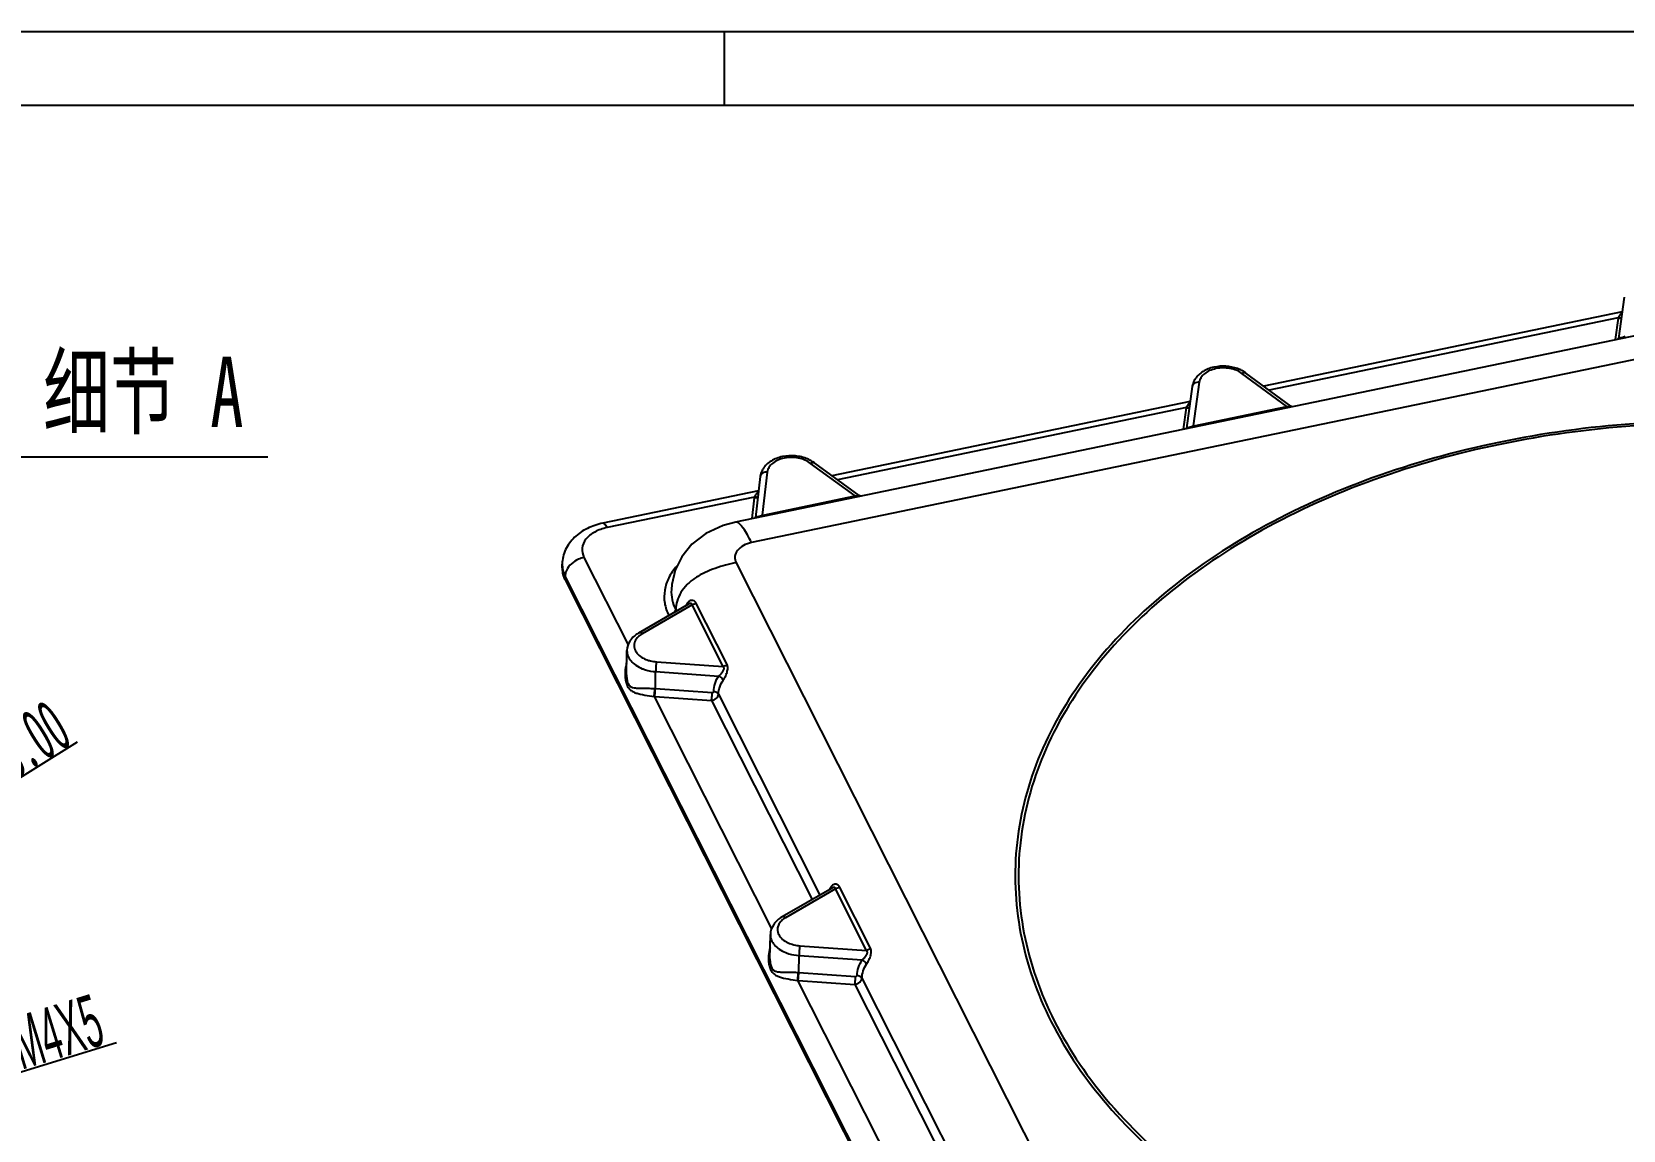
# Model space of a CAD drawing. Header units: millimetres. Extents: x 1713 to 2419, y 76 to 575.
# Drawn here: x 2057.2 to 2239, y 449.8 to 575.2 of the extents above; entities that cross this region are included whole.
import ezdxf
from ezdxf import colors
from ezdxf.entities.mleader import LeaderData, LeaderLine
from ezdxf.math import Vec2, Vec3

# ---------------------------------------------------------------- set-up
doc = ezdxf.new("R2010")
doc.units = ezdxf.units.MM
doc.header["$LTSCALE"] = 46.255
doc.header["$PDMODE"] = 3
doc.header["$PDSIZE"] = 0.3125
doc.layers.get('0').update_dxf_attribs({"linetype": 'CONTINUOUS'})
doc.layers.get('Defpoints').update_dxf_attribs({"linetype": 'CONTINUOUS'})
doc.layers.add('ECOVER_DXF_CONTINUOUS_LINE', color=7, linetype='CONTINUOUS')
doc.styles.get("Standard").update_dxf_attribs({"font": '', "width": 0.5})
doc.styles.add('TEXTSTYLE_2', font='', dxfattribs={"width": 0.7})
doc.styles.get('Standard').set_extended_font_data('SimSun')
doc.styles.get('TEXTSTYLE_2').set_extended_font_data('SimSun')
doc.dimstyles.get("Standard").update_dxf_attribs({"dimtxt": 6, "dimasz": 3, "dimexe": 0.05, "dimexo": 0.0625, "dimgap": 0.09, "dimtad": 1, "dimzin": 0, "dimdsep": 46, "dimtxsty": 'Standard', "dimblk": 'OPEN30', "dimcen": 0.09, "dimclrd": 2, "dimclre": 2, "dimclrt": 2, "dimadec": 0, "dimazin": 0, "dimtp": 0.01, "dimtm": 0.01, "dimtfac": 1, "dimtofl": 0, "dimtmove": 0, "dimatfit": 3, "dimldrblk": 'OPEN30', "dimfxl": 0.18, "dimtolj": 1, "dimtzin": 0, "dimarcsym": 0})

# ---------------------------------------------------------------- blocks, each defined once
blk = doc.blocks.new('_Open30')
at = {"color": 0, "linetype": 'ByBlock', "lineweight": -2}
for p, q in [((-1, 0.268), (0, 0)), ((0, 0), (-1, -0.268)), ((0, 0), (-1, 0))]:
    blk.add_line(p, q, dxfattribs=at)
blk = doc.blocks.new('*D20')
at = {"color": 2, "lineweight": -2, "transparency": 16777216}
for p, q in [((2062.34, 494.07), (2046.88, 484.49)), ((2037.44, 478.69), (2037.62, 478.69)), ((2037.53, 478.6), (2037.53, 478.78))]:
    blk.add_line(p, q, dxfattribs=at)
at = {"layer": 'Defpoints', "color": 0, "transparency": 16777216}
for p in [(2044.33, 482.91), (2037.53, 478.69)]:
    blk.add_point(p, dxfattribs=at)
at = {"color": 2, "lineweight": -2, "transparency": 16777216, "xscale": 3, "yscale": 3, "zscale": 3, "rotation": 211.7926187905653}
blk.add_blockref('_Open30', (2044.33, 482.91), dxfattribs=at)
at = {"color": 2, "transparency": 16777216, "insert": (2054.44, 492.81), "char_height": 6, "attachment_point": 5, "rotation": 31.7926}
blk.add_mtext('\\A1;4-R8.00', dxfattribs=at)
blk = doc.blocks.new('*D21')
at = {"color": 2, "lineweight": -2, "transparency": 16777216}
for p, q in [((2066.87, 459.77), (2045.31, 453.16)), ((2040.44, 451.69), (2040.62, 451.69)), ((2040.53, 451.6), (2040.53, 451.78))]:
    blk.add_line(p, q, dxfattribs=at)
at = {"layer": 'Defpoints', "color": 0, "transparency": 16777216}
for p in [(2038.62, 451.11), (2042.45, 452.28)]:
    blk.add_point(p, dxfattribs=at)
at = {"color": 2, "lineweight": -2, "transparency": 16777216, "xscale": 3, "yscale": 3, "zscale": 3, "rotation": 197.0488453928365}
blk.add_blockref('_Open30', (2042.45, 452.28), dxfattribs=at)
at = {"color": 2, "transparency": 16777216, "insert": (2056.59, 459.94), "char_height": 6, "attachment_point": 5, "rotation": 17.0488}
blk.add_mtext('\\A1;{\\fGulim|b0|i0|c129|p34;*16-M4X5}', dxfattribs=at)

msp = doc.modelspace()

# ---------------------------------------------------------------- linework, layer by layer
at = {"color": 7, "linetype": 'Continuous'}
for p, q in [((2418.536, 575.199), (1712.936, 575.199)), ((2136.296, 566.799), (2136.296, 575.199)), ((2410.136, 566.799), (1721.336, 566.799))]:
    msp.add_line(p, q, dxfattribs=at)
at = {"layer": 'ECOVER_DXF_CONTINUOUS_LINE', "color": 7, "linetype": 'Continuous'}
for p, q in [((2302.579, 553.403), (2137.586, 519.21)), ((2304.404, 551.067), (2139.411, 516.874)), ((2239.097, 544.921), (2238.434, 540.174)), ((2238.86, 543.223), (2197.92, 534.739)), ((2238.421, 542.534), (2198.554, 534.272)), ((2238.414, 542.488), (2238.075, 540.058)), ((2238.421, 542.534), (2238.415, 542.488)), ((2238.434, 540.174), (2238.415, 540.106)), ((2189.751, 534.694), (2189.087, 529.948)), ((2190.553, 535.189), (2189.857, 530.205)), ((2200.548, 532.421), (2195.424, 536.198)), ((2201.005, 532.465), (2195.888, 536.237)), ((2189.513, 532.997), (2148.588, 524.515)), ((2189.074, 532.307), (2149.227, 524.049)), ((2189.067, 532.262), (2188.728, 529.831)), ((2189.074, 532.307), (2189.068, 532.262)), ((2189.961, 530.227), (2200.548, 532.421)), ((2200.602, 532.333), (2200.548, 532.421)), ((2200.665, 532.279), (2200.652, 532.285)), ((2189.087, 529.948), (2189.068, 529.879)), ((2189.857, 530.205), (2189.961, 530.227)), ((2151.242, 522.203), (2146.148, 525.918)), ((2151.7, 522.246), (2146.618, 525.952)), ((2140.399, 524.427), (2139.841, 519.745)), ((2141.203, 524.938), (2140.616, 520)), ((2140.202, 522.778), (2122.407, 519.09)), ((2139.728, 522.081), (2122.89, 518.591)), ((2139.716, 521.998), (2139.432, 519.61)), ((2140.72, 520.022), (2151.242, 522.203)), ((2151.296, 522.115), (2151.242, 522.203)), ((2151.359, 522.061), (2151.346, 522.067)), ((2140.616, 520), (2140.72, 520.022)), ((2137.587, 519.21), (2137.586, 519.21)), ((2139.841, 519.745), (2139.817, 519.672)), ((2139.841, 519.745), (2139.841, 519.745)), ((2120.253, 515.18), (2125.305, 505.184)), ((2137.639, 514.582), (2192.42, 406.188)), ((2117.766, 513.989), (2117.773, 514.412)), ((2118.091, 512.62), (2118.099, 513.044)), ((2180.863, 388.854), (2118.099, 513.044)), ((2118.091, 512.62), (2180.855, 388.43)), ((2130.239, 511.513), (2130.238, 511.503)), ((2132.209, 509.852), (2126.499, 506.553)), ((2132.612, 509.76), (2126.91, 506.466)), ((2130.741, 509.215), (2130.824, 509.052)), ((2136.161, 502.736), (2132.612, 509.76)), ((2136.599, 502.973), (2133.049, 509.997)), ((2125.124, 501.781), (2125.171, 504.543)), ((2128.411, 500.204), (2128.444, 502.141)), ((2128.444, 502.141), (2135.651, 501.64)), ((2128.527, 503.266), (2136.161, 502.736)), ((2128.351, 500.208), (2128.411, 500.204)), ((2128.411, 500.204), (2134.899, 499.753)), ((2127.76, 499.383), (2128.274, 499.308)), ((2128.274, 499.308), (2141.689, 472.765)), ((2128.274, 499.308), (2128.344, 499.303)), ((2128.344, 499.303), (2134.832, 498.853)), ((2134.832, 498.853), (2146.321, 476.12)), ((2135.623, 499.555), (2147.208, 476.633)), ((2148.593, 477.433), (2142.883, 474.134)), ((2148.996, 477.341), (2143.294, 474.047)), ((2152.545, 470.317), (2148.996, 477.341)), ((2152.983, 470.554), (2149.433, 477.577)), ((2141.508, 469.362), (2141.555, 472.124)), ((2144.795, 467.784), (2144.828, 469.722)), ((2144.828, 469.722), (2152.035, 469.221)), ((2144.911, 470.847), (2152.545, 470.317)), ((2144.736, 467.789), (2144.795, 467.785)), ((2144.795, 467.784), (2151.283, 467.334)), ((2144.144, 466.964), (2144.659, 466.889)), ((2144.659, 466.889), (2158.073, 440.346)), ((2144.659, 466.889), (2144.728, 466.884)), ((2144.728, 466.884), (2151.217, 466.434)), ((2151.217, 466.434), (2162.705, 443.701)), ((2152.008, 467.136), (2163.592, 444.214))]:
    msp.add_line(p, q, dxfattribs=at)
for points in [[(2201.164, 532.386), (2201.041, 532.44), (2201.006, 532.464)], [(2151.866, 522.17), (2151.778, 522.198), (2151.702, 522.245)], [(2137.587, 519.21), (2136.153, 518.818), (2134.185, 517.907), (2132.58, 516.683), (2131.42, 515.268), (2130.67, 513.725), (2130.29, 512.094), (2130.238, 511.503)]]:
    msp.add_lwpolyline(points, dxfattribs=at)
for centre, radius, start, end in [((2193.855, 533.471), 3.433, 53.67521, 60.08374), ((2192.006, 534.311), 2.297, 146.26903, 151.85378), ((2195.738, 536.033), 0.254, 53.65615, 67.16351), ((2144.561, 523.324), 3.338, 51.78785, 58.49114), ((2146.464, 525.742), 0.261, 53.92866, 66.22023), ((2142.634, 524.098), 2.267, 147.89531, 153.1523), ((2141.539, 521.781), 1.836, 170.61112, 173.20973), ((2120.518, 514.366), 2.745, 179.03155, 187.62206), ((2120.915, 514.05), 3.165, 199.18506, 206.85453), ((2119.971, 512.901), 1.889, 155.1133, 158.61867), ((2133.237, 509.103), 1.452, 152.21287, 156.6133), ((2128.168, 504.283), 2.52, 119.95287, 126.24707), ((2129.045, 501.844), 4.099, 175.52765, 185.69966), ((2149.621, 476.684), 1.452, 152.21287, 156.6133), ((2144.552, 471.864), 2.52, 119.95287, 126.24707), ((2145.429, 469.425), 4.099, 175.52765, 185.69966)]:
    msp.add_arc(centre, radius, start, end, dxfattribs=at)
for points, knots in [([(2238.414, 542.488), (2238.446, 542.486), (2238.568, 542.485), (2238.691, 542.51), (2238.774, 542.547)], [0, 0, 0, 0, 0.2580803, 1, 1, 1, 1]), ([(2238.838, 543.081), (2238.745, 543.017), (2238.568, 542.858), (2238.458, 542.647), (2238.421, 542.534)], [0, 0, 0, 0, 0.4871374, 1, 1, 1, 1]), ([(2238.421, 542.534), (2238.513, 542.526), (2238.636, 542.537), (2238.751, 542.576), (2238.778, 542.588)], [0, 0, 0, 0, 0.7587448, 1, 1, 1, 1]), ([(2238.434, 540.174), (2238.438, 540.204), (2238.562, 540.253), (2238.652, 540.268), (2238.726, 540.285)], [0, 0, 0, 0, 0.2865188, 1, 1, 1, 1]), ([(2238.726, 540.285), (2238.762, 540.293), (2238.925, 540.33), (2239.084, 540.382), (2239.204, 540.432)], [0, 0, 0, 0, 0.2249368, 1, 1, 1, 1]), ([(2194.929, 536.741), (2194.498, 536.897), (2193.579, 537.075), (2192.209, 536.968), (2190.97, 536.502), (2190.32, 535.922), (2190.096, 535.586)], [0, 0, 0, 0, 0.2600253, 0.522731, 0.7712902, 1, 1, 1, 1]), ([(2195.424, 536.198), (2195.028, 536.49), (2194.029, 536.86), (2192.724, 536.848), (2191.747, 536.546), (2191.15, 536.196), (2190.722, 535.74), (2190.578, 535.369), (2190.553, 535.189)], [0, 0, 0, 0, 0.259936, 0.5417615, 0.6753775, 0.7966408, 0.9038511, 1, 1, 1, 1]), ([(2195.567, 536.447), (2195.517, 536.475), (2195.311, 536.588), (2195.095, 536.681), (2194.929, 536.741)], [0, 0, 0, 0, 0.2457449, 1, 1, 1, 1]), ([(2190.553, 535.189), (2190.369, 535.202), (2190.085, 535.15), (2189.824, 534.92), (2189.761, 534.769), (2189.751, 534.694)], [0, 0, 0, 0, 0.5410908, 0.779864, 1, 1, 1, 1]), ([(2195.424, 536.198), (2195.46, 536.22), (2195.586, 536.282), (2195.744, 536.305), (2195.836, 536.266)], [0, 0, 0, 0, 0.2968493, 1, 1, 1, 1]), ([(2189.491, 532.854), (2189.398, 532.79), (2189.222, 532.632), (2189.111, 532.421), (2189.074, 532.307)], [0, 0, 0, 0, 0.4871374, 1, 1, 1, 1]), ([(2326.728, 493.895), (2325.003, 497.309), (2320.409, 503.962), (2311.136, 512.474), (2299.593, 519.645), (2286.213, 525.225), (2271.492, 529.023), (2255.975, 530.901), (2240.241, 530.791), (2224.878, 528.698), (2210.458, 524.696), (2197.515, 518.927), (2186.527, 511.588), (2177.91, 502.915), (2172.027, 493.182), (2169.204, 482.734), (2169.643, 472.067), (2172.021, 465.35), (2173.629, 462.167)], [0, 0, 0, 0, 0.0542656, 0.113327, 0.177425, 0.2460583, 0.318188, 0.3924186, 0.467159, 0.5407729, 0.6117251, 0.6787354, 0.740947, 0.798116, 0.850805, 0.9004905, 0.949404, 1, 1, 1, 1]), ([(2189.067, 532.262), (2189.099, 532.26), (2189.221, 532.258), (2189.344, 532.284), (2189.427, 532.32)], [0, 0, 0, 0, 0.2580803, 1, 1, 1, 1]), ([(2189.074, 532.307), (2189.166, 532.3), (2189.29, 532.31), (2189.404, 532.35), (2189.431, 532.361)], [0, 0, 0, 0, 0.7587448, 1, 1, 1, 1]), ([(2200.548, 532.421), (2200.655, 532.424), (2200.807, 532.428), (2200.956, 532.461), (2201.001, 532.465)], [0, 0, 0, 0, 0.7025111, 1, 1, 1, 1]), ([(2200.652, 532.285), (2200.648, 532.287), (2200.628, 532.3), (2200.613, 532.318), (2200.602, 532.333)], [0, 0, 0, 0, 0.2072651, 1, 1, 1, 1]), ([(2326.367, 493.829), (2324.65, 497.227), (2320.078, 503.848), (2310.849, 512.32), (2299.36, 519.457), (2286.043, 525.011), (2271.391, 528.791), (2255.947, 530.66), (2240.288, 530.551), (2224.998, 528.467), (2210.646, 524.484), (2197.764, 518.743), (2186.828, 511.439), (2178.251, 502.806), (2172.396, 493.119), (2169.586, 482.721), (2170.023, 472.103), (2172.389, 465.419), (2173.991, 462.25)], [0, 0, 0, 0, 0.0542656, 0.1133269, 0.1774249, 0.2460582, 0.3181879, 0.3924185, 0.467159, 0.5407729, 0.6117251, 0.6787355, 0.7409472, 0.7981161, 0.8508051, 0.9004905, 0.949404, 1, 1, 1, 1]), ([(2189.087, 529.948), (2189.092, 529.978), (2189.215, 530.026), (2189.305, 530.042), (2189.379, 530.058)], [0, 0, 0, 0, 0.2865188, 1, 1, 1, 1]), ([(2189.379, 530.058), (2189.415, 530.066), (2189.578, 530.104), (2189.737, 530.156), (2189.857, 530.205)], [0, 0, 0, 0, 0.2249368, 1, 1, 1, 1]), ([(2189.974, 530.064), (2189.951, 530.07), (2189.904, 530.118), (2189.874, 530.171), (2189.857, 530.205)], [0, 0, 0, 0, 0.3821437, 1, 1, 1, 1]), ([(2145.812, 526.424), (2145.369, 526.614), (2144.404, 526.843), (2142.949, 526.767), (2141.627, 526.289), (2140.939, 525.664), (2140.713, 525.303)], [0, 0, 0, 0, 0.2583734, 0.5219329, 0.771494, 1, 1, 1, 1]), ([(2146.148, 525.918), (2145.759, 526.228), (2144.748, 526.626), (2143.417, 526.629), (2142.415, 526.327), (2141.802, 525.971), (2141.367, 525.504), (2141.225, 525.122), (2141.203, 524.938)], [0, 0, 0, 0, 0.2579467, 0.5404861, 0.6747832, 0.7965144, 0.9038107, 1, 1, 1, 1]), ([(2146.569, 525.98), (2146.541, 525.992), (2146.397, 526.027), (2146.248, 525.973), (2146.148, 525.918)], [0, 0, 0, 0, 0.2131514, 1, 1, 1, 1]), ([(2141.203, 524.938), (2141.017, 524.949), (2140.73, 524.893), (2140.468, 524.657), (2140.408, 524.503), (2140.399, 524.427)], [0, 0, 0, 0, 0.5411441, 0.7800228, 1, 1, 1, 1]), ([(2139.716, 521.998), (2139.752, 521.996), (2139.893, 521.997), (2140.035, 522.034), (2140.126, 522.086)], [0, 0, 0, 0, 0.2604738, 1, 1, 1, 1]), ([(2140.187, 522.656), (2140.084, 522.591), (2139.889, 522.428), (2139.767, 522.202), (2139.728, 522.081)], [0, 0, 0, 0, 0.4882591, 1, 1, 1, 1]), ([(2139.728, 522.081), (2139.765, 522.078), (2139.907, 522.076), (2140.052, 522.112), (2140.143, 522.164)], [0, 0, 0, 0, 0.2609543, 1, 1, 1, 1]), ([(2151.242, 522.203), (2151.349, 522.206), (2151.502, 522.209), (2151.652, 522.243), (2151.697, 522.245)], [0, 0, 0, 0, 0.7026494, 1, 1, 1, 1]), ([(2151.346, 522.067), (2151.341, 522.069), (2151.322, 522.082), (2151.307, 522.1), (2151.296, 522.115)], [0, 0, 0, 0, 0.2072651, 1, 1, 1, 1]), ([(2140.138, 519.857), (2140.175, 519.864), (2140.337, 519.901), (2140.496, 519.952), (2140.616, 520)], [0, 0, 0, 0, 0.2241378, 1, 1, 1, 1]), ([(2140.733, 519.859), (2140.71, 519.866), (2140.663, 519.913), (2140.633, 519.966), (2140.616, 520)], [0, 0, 0, 0, 0.3821287, 1, 1, 1, 1]), ([(2122.407, 519.09), (2121.799, 518.964), (2120.631, 518.579), (2119.123, 517.564), (2118.058, 516.138), (2117.783, 514.983), (2117.773, 514.412)], [0, 0, 0, 0, 0.2629114, 0.5144052, 0.7584133, 1, 1, 1, 1]), ([(2122.89, 518.591), (2122.401, 518.49), (2121.505, 518.183), (2120.449, 517.37), (2119.933, 516.262), (2120.092, 515.499), (2120.253, 515.18)], [0, 0, 0, 0, 0.3015772, 0.5619184, 0.7841846, 1, 1, 1, 1]), ([(2122.89, 518.591), (2122.851, 518.669), (2122.772, 518.808), (2122.638, 518.995), (2122.489, 519.107), (2122.407, 519.09)], [0, 0, 0, 0, 0.3646372, 0.6515548, 1, 1, 1, 1]), ([(2139.411, 516.874), (2139.258, 517.176), (2138.96, 517.738), (2138.565, 518.388), (2138.239, 518.813), (2137.986, 519.081), (2137.731, 519.24), (2137.587, 519.21)], [0, 0, 0, 0, 0.3330365, 0.6255076, 0.7499891, 0.8553236, 1, 1, 1, 1]), ([(2139.841, 519.745), (2139.845, 519.776), (2139.971, 519.826), (2140.063, 519.84), (2140.138, 519.857)], [0, 0, 0, 0, 0.2870293, 1, 1, 1, 1]), ([(2139.411, 516.874), (2139.082, 516.806), (2138.48, 516.6), (2137.77, 516.053), (2137.423, 515.309), (2137.53, 514.797), (2137.639, 514.582)], [0, 0, 0, 0, 0.3015808, 0.5619078, 0.7841823, 1, 1, 1, 1]), ([(2120.253, 515.18), (2120.038, 515.135), (2119.236, 514.873), (2118.52, 514.262), (2118.257, 513.696)], [0, 0, 0, 0, 0.2604718, 1, 1, 1, 1]), ([(2137.639, 514.582), (2136.834, 514.415), (2135.629, 514.104), (2134.086, 513.488), (2132.987, 512.889), (2132.024, 512.132), (2131.294, 511.222), (2130.865, 510.227), (2130.758, 509.544), (2130.741, 509.215)], [0, 0, 0, 0, 0.2616606, 0.3947193, 0.5280969, 0.6588362, 0.7821163, 0.8952371, 1, 1, 1, 1]), ([(2117.766, 513.987), (2117.762, 513.741), (2117.803, 513.407), (2117.898, 513.089), (2117.926, 513.01)], [0, 0, 0, 0, 0.7458392, 1, 1, 1, 1]), ([(2117.797, 514.002), (2117.808, 513.92), (2117.867, 513.59), (2117.984, 513.27), (2118.099, 513.044)], [0, 0, 0, 0, 0.2454635, 1, 1, 1, 1]), ([(2118.212, 513.589), (2118.194, 513.544), (2118.133, 513.368), (2118.101, 513.182), (2118.099, 513.044)], [0, 0, 0, 0, 0.2607081, 1, 1, 1, 1]), ([(2130.853, 514.193), (2130.498, 513.792), (2129.897, 512.932), (2129.406, 511.466), (2129.402, 509.951), (2129.716, 508.994), (2129.936, 508.543)], [0, 0, 0, 0, 0.2645669, 0.5113648, 0.7519889, 1, 1, 1, 1]), ([(2130.238, 511.503), (2130.218, 511.116), (2130.286, 510.321), (2130.561, 509.572), (2130.741, 509.215)], [0, 0, 0, 0, 0.4914048, 1, 1, 1, 1]), ([(2130.659, 508.947), (2130.671, 508.969), (2130.713, 509.053), (2130.738, 509.146), (2130.741, 509.215)], [0, 0, 0, 0, 0.2654903, 1, 1, 1, 1]), ([(2133.049, 509.997), (2133.001, 510.091), (2132.858, 510.269), (2132.5, 510.306), (2132.174, 510.115), (2132.017, 509.903), (2131.952, 509.78)], [0, 0, 0, 0, 0.2266442, 0.4480406, 0.70368, 1, 1, 1, 1]), ([(2132.612, 509.76), (2132.608, 509.797), (2132.589, 509.874), (2132.477, 509.94), (2132.341, 509.918), (2132.254, 509.878), (2132.209, 509.852)], [0, 0, 0, 0, 0.2213399, 0.4331674, 0.6939241, 1, 1, 1, 1]), ([(2126.499, 506.553), (2126.129, 506.339), (2125.468, 505.785), (2125.178, 504.946), (2125.171, 504.543)], [0, 0, 0, 0, 0.5143564, 1, 1, 1, 1]), ([(2126.339, 506.005), (2126.198, 505.842), (2125.976, 505.467), (2125.964, 504.805), (2126.292, 504.199), (2126.658, 503.899), (2126.869, 503.768)], [0, 0, 0, 0, 0.244912, 0.4739207, 0.7186581, 1, 1, 1, 1]), ([(2126.678, 506.315), (2126.646, 506.291), (2126.525, 506.198), (2126.413, 506.091), (2126.339, 506.005)], [0, 0, 0, 0, 0.2585878, 1, 1, 1, 1]), ([(2126.91, 506.466), (2126.874, 506.493), (2126.756, 506.569), (2126.585, 506.603), (2126.499, 506.553)], [0, 0, 0, 0, 0.3123492, 1, 1, 1, 1]), ([(2125.171, 504.543), (2125.168, 504.336), (2125.251, 503.902), (2125.621, 503.319), (2126.195, 502.825), (2126.666, 502.583), (2126.923, 502.48)], [0, 0, 0, 0, 0.2159775, 0.4494251, 0.7104345, 1, 1, 1, 1]), ([(2126.869, 503.768), (2126.927, 503.732), (2127.172, 503.592), (2127.437, 503.487), (2127.643, 503.425)], [0, 0, 0, 0, 0.2400786, 1, 1, 1, 1]), ([(2125.124, 501.781), (2125.121, 501.604), (2125.139, 501.268), (2125.25, 500.817), (2125.48, 500.481), (2125.809, 500.324), (2126.166, 500.266), (2126.569, 500.246), (2127.025, 500.244), (2127.347, 500.244), (2127.518, 500.242)], [0, 0, 0, 0, 0.1551826, 0.2926494, 0.402128, 0.4985143, 0.6012996, 0.7178599, 0.8505493, 1, 1, 1, 1]), ([(2126.923, 502.48), (2127.04, 502.433), (2127.531, 502.26), (2128.05, 502.168), (2128.444, 502.141)], [0, 0, 0, 0, 0.2423378, 1, 1, 1, 1]), ([(2127.643, 503.425), (2127.713, 503.404), (2128.003, 503.327), (2128.301, 503.282), (2128.527, 503.266)], [0, 0, 0, 0, 0.2458663, 1, 1, 1, 1]), ([(2128.527, 503.266), (2128.502, 503.085), (2128.469, 502.71), (2128.447, 502.334), (2128.444, 502.141)], [0, 0, 0, 0, 0.4852313, 1, 1, 1, 1]), ([(2135.651, 501.64), (2135.737, 501.709), (2135.905, 501.865), (2136.093, 502.086), (2136.214, 502.291), (2136.269, 502.455), (2136.253, 502.618), (2136.195, 502.702), (2136.161, 502.736)], [0, 0, 0, 0, 0.2454189, 0.5124752, 0.6482295, 0.7777089, 0.8933429, 1, 1, 1, 1]), ([(2136.145, 501.144), (2136.238, 501.274), (2136.409, 501.57), (2136.61, 502.041), (2136.719, 502.527), (2136.662, 502.848), (2136.599, 502.973)], [0, 0, 0, 0, 0.2451548, 0.5219335, 0.7847043, 1, 1, 1, 1]), ([(2124.966, 501.437), (2124.984, 501.255), (2125.043, 500.911), (2125.217, 500.449), (2125.485, 500.091), (2125.83, 499.851), (2126.228, 499.688), (2126.871, 499.515), (2127.393, 499.437), (2127.76, 499.383)], [0, 0, 0, 0, 0.1421132, 0.2694722, 0.3798663, 0.4833567, 0.5917152, 0.7117956, 1, 1, 1, 1]), ([(2127.518, 500.242), (2127.585, 500.241), (2127.863, 500.237), (2128.141, 500.225), (2128.351, 500.208)], [0, 0, 0, 0, 0.2402752, 1, 1, 1, 1]), ([(2128.274, 499.308), (2128.298, 499.453), (2128.329, 499.752), (2128.349, 500.053), (2128.351, 500.208)], [0, 0, 0, 0, 0.4854032, 1, 1, 1, 1]), ([(2128.344, 499.303), (2128.353, 499.368), (2128.386, 499.668), (2128.407, 499.968), (2128.411, 500.204)], [0, 0, 0, 0, 0.2186069, 1, 1, 1, 1]), ([(2135.075, 499.859), (2135.092, 500.17), (2135.196, 500.799), (2135.472, 501.377), (2135.651, 501.64)], [0, 0, 0, 0, 0.4950174, 1, 1, 1, 1]), ([(2135.623, 499.555), (2135.639, 499.835), (2135.73, 500.397), (2135.981, 500.913), (2136.145, 501.144)], [0, 0, 0, 0, 0.4970274, 1, 1, 1, 1]), ([(2136.145, 501.144), (2136.129, 501.195), (2136.02, 501.408), (2135.819, 501.567), (2135.651, 501.64)], [0, 0, 0, 0, 0.2256497, 1, 1, 1, 1]), ([(2134.832, 498.853), (2134.841, 498.918), (2134.874, 499.217), (2134.895, 499.518), (2134.899, 499.753)], [0, 0, 0, 0, 0.2184687, 1, 1, 1, 1]), ([(2134.832, 498.853), (2135.031, 498.882), (2135.391, 499.033), (2135.614, 499.384), (2135.623, 499.555)], [0, 0, 0, 0, 0.5389647, 1, 1, 1, 1]), ([(2134.899, 499.753), (2134.939, 499.75), (2135.016, 499.759), (2135.073, 499.826), (2135.075, 499.859)], [0, 0, 0, 0, 0.5501373, 1, 1, 1, 1]), ([(2135.623, 499.555), (2135.603, 499.597), (2135.468, 499.769), (2135.242, 499.843), (2135.075, 499.859)], [0, 0, 0, 0, 0.2154577, 1, 1, 1, 1]), ([(2173.629, 462.167), (2175.355, 458.753), (2179.949, 452.1), (2189.222, 443.588), (2200.765, 436.417), (2214.145, 430.838), (2228.866, 427.04), (2244.383, 425.161), (2260.117, 425.271), (2275.48, 427.364), (2289.9, 431.366), (2302.842, 437.135), (2313.83, 444.474), (2322.448, 453.147), (2328.331, 462.88), (2331.154, 473.328), (2330.715, 483.996), (2328.337, 490.712), (2326.728, 493.895)], [0, 0, 0, 0, 0.0542656, 0.113327, 0.177425, 0.2460583, 0.318188, 0.3924186, 0.467159, 0.5407729, 0.6117251, 0.6787354, 0.740947, 0.798116, 0.850805, 0.9004905, 0.949404, 1, 1, 1, 1]), ([(2173.991, 462.25), (2175.708, 458.852), (2180.28, 452.231), (2189.509, 443.759), (2200.998, 436.622), (2214.315, 431.069), (2228.967, 427.289), (2244.411, 425.419), (2260.07, 425.528), (2275.36, 427.612), (2289.712, 431.595), (2302.594, 437.336), (2313.53, 444.641), (2322.107, 453.273), (2327.962, 462.96), (2330.772, 473.359), (2330.335, 483.976), (2327.969, 490.66), (2326.367, 493.829)], [0, 0, 0, 0, 0.0542656, 0.1133269, 0.1774249, 0.2460582, 0.3181879, 0.3924185, 0.467159, 0.5407729, 0.6117251, 0.6787355, 0.7409472, 0.7981161, 0.8508051, 0.9004905, 0.949404, 1, 1, 1, 1]), ([(2149.433, 477.577), (2149.386, 477.672), (2149.242, 477.85), (2148.884, 477.887), (2148.558, 477.696), (2148.401, 477.483), (2148.336, 477.361)], [0, 0, 0, 0, 0.2266442, 0.4480406, 0.70368, 1, 1, 1, 1]), ([(2148.996, 477.341), (2148.992, 477.378), (2148.974, 477.455), (2148.862, 477.521), (2148.725, 477.499), (2148.638, 477.459), (2148.593, 477.433)], [0, 0, 0, 0, 0.2213399, 0.4331674, 0.6939241, 1, 1, 1, 1]), ([(2142.883, 474.134), (2142.513, 473.92), (2141.852, 473.366), (2141.562, 472.527), (2141.555, 472.124)], [0, 0, 0, 0, 0.5143564, 1, 1, 1, 1]), ([(2142.723, 473.586), (2142.582, 473.423), (2142.36, 473.048), (2142.348, 472.386), (2142.677, 471.78), (2143.043, 471.48), (2143.253, 471.349)], [0, 0, 0, 0, 0.244912, 0.4739207, 0.7186581, 1, 1, 1, 1]), ([(2143.062, 473.896), (2143.03, 473.872), (2142.909, 473.779), (2142.797, 473.672), (2142.723, 473.586)], [0, 0, 0, 0, 0.2585878, 1, 1, 1, 1]), ([(2143.294, 474.047), (2143.258, 474.074), (2143.14, 474.15), (2142.969, 474.184), (2142.883, 474.134)], [0, 0, 0, 0, 0.3123492, 1, 1, 1, 1]), ([(2141.555, 472.124), (2141.552, 471.917), (2141.635, 471.483), (2142.005, 470.9), (2142.579, 470.406), (2143.05, 470.164), (2143.307, 470.061)], [0, 0, 0, 0, 0.2159775, 0.4494251, 0.7104345, 1, 1, 1, 1]), ([(2143.253, 471.349), (2143.311, 471.313), (2143.556, 471.173), (2143.821, 471.068), (2144.027, 471.006)], [0, 0, 0, 0, 0.2400786, 1, 1, 1, 1]), ([(2144.027, 471.006), (2144.097, 470.985), (2144.387, 470.908), (2144.685, 470.863), (2144.911, 470.847)], [0, 0, 0, 0, 0.2458663, 1, 1, 1, 1]), ([(2141.508, 469.362), (2141.505, 469.185), (2141.523, 468.849), (2141.634, 468.398), (2141.865, 468.062), (2142.193, 467.905), (2142.551, 467.847), (2142.953, 467.827), (2143.409, 467.825), (2143.732, 467.825), (2143.902, 467.823)], [0, 0, 0, 0, 0.1551826, 0.2926494, 0.402128, 0.4985143, 0.6012996, 0.7178599, 0.8505493, 1, 1, 1, 1]), ([(2143.307, 470.061), (2143.424, 470.014), (2143.916, 469.841), (2144.434, 469.749), (2144.828, 469.722)], [0, 0, 0, 0, 0.2423378, 1, 1, 1, 1]), ([(2144.911, 470.847), (2144.886, 470.666), (2144.853, 470.291), (2144.831, 469.915), (2144.828, 469.722)], [0, 0, 0, 0, 0.4852313, 1, 1, 1, 1]), ([(2151.459, 467.44), (2151.476, 467.751), (2151.58, 468.38), (2151.856, 468.958), (2152.035, 469.221)], [0, 0, 0, 0, 0.4950174, 1, 1, 1, 1]), ([(2152.035, 469.221), (2152.121, 469.29), (2152.289, 469.446), (2152.477, 469.667), (2152.598, 469.872), (2152.653, 470.036), (2152.638, 470.199), (2152.579, 470.283), (2152.545, 470.317)], [0, 0, 0, 0, 0.2454189, 0.5124752, 0.6482295, 0.7777089, 0.8933429, 1, 1, 1, 1]), ([(2152.529, 468.725), (2152.513, 468.776), (2152.405, 468.989), (2152.204, 469.148), (2152.035, 469.221)], [0, 0, 0, 0, 0.2256497, 1, 1, 1, 1]), ([(2152.529, 468.725), (2152.622, 468.855), (2152.793, 469.151), (2152.994, 469.622), (2153.103, 470.108), (2153.046, 470.429), (2152.983, 470.554)], [0, 0, 0, 0, 0.2451548, 0.5219335, 0.7847043, 1, 1, 1, 1]), ([(2141.35, 469.018), (2141.369, 468.836), (2141.427, 468.492), (2141.601, 468.03), (2141.869, 467.672), (2142.215, 467.432), (2142.612, 467.269), (2143.256, 467.096), (2143.777, 467.018), (2144.144, 466.964)], [0, 0, 0, 0, 0.1421132, 0.2694722, 0.3798663, 0.4833567, 0.5917152, 0.7117956, 1, 1, 1, 1]), ([(2143.902, 467.823), (2143.969, 467.822), (2144.247, 467.818), (2144.525, 467.806), (2144.736, 467.789)], [0, 0, 0, 0, 0.2402752, 1, 1, 1, 1]), ([(2144.659, 466.889), (2144.683, 467.034), (2144.713, 467.333), (2144.733, 467.634), (2144.736, 467.789)], [0, 0, 0, 0, 0.4854032, 1, 1, 1, 1]), ([(2144.728, 466.884), (2144.738, 466.949), (2144.77, 467.249), (2144.791, 467.549), (2144.795, 467.784)], [0, 0, 0, 0, 0.2186069, 1, 1, 1, 1]), ([(2151.217, 466.434), (2151.226, 466.499), (2151.258, 466.798), (2151.279, 467.099), (2151.283, 467.334)], [0, 0, 0, 0, 0.2184687, 1, 1, 1, 1]), ([(2151.283, 467.334), (2151.323, 467.331), (2151.401, 467.34), (2151.457, 467.407), (2151.459, 467.44)], [0, 0, 0, 0, 0.5501373, 1, 1, 1, 1]), ([(2152.008, 467.136), (2151.987, 467.178), (2151.852, 467.35), (2151.626, 467.424), (2151.459, 467.44)], [0, 0, 0, 0, 0.2154577, 1, 1, 1, 1]), ([(2152.008, 467.136), (2152.023, 467.416), (2152.114, 467.978), (2152.366, 468.494), (2152.529, 468.725)], [0, 0, 0, 0, 0.4970274, 1, 1, 1, 1]), ([(2151.217, 466.434), (2151.415, 466.463), (2151.775, 466.614), (2151.999, 466.965), (2152.008, 467.136)], [0, 0, 0, 0, 0.5389647, 1, 1, 1, 1])]:
    msp.add_open_spline(points, degree=3, knots=knots, dxfattribs=at)
for points in [[(2189.981, 535.394), (2189.865, 535.178), (2189.785, 534.938), (2189.751, 534.694)], [(2146.305, 526.169), (2146.147, 526.266), (2145.982, 526.351), (2145.812, 526.424)], [(2140.611, 525.122), (2140.501, 524.906), (2140.427, 524.668), (2140.399, 524.427)], [(2133.049, 509.997), (2132.933, 509.879), (2132.774, 509.793), (2132.612, 509.76)], [(2125.134, 503.055), (2125.038, 502.768), (2124.981, 502.466), (2124.958, 502.164)], [(2136.599, 502.973), (2136.482, 502.855), (2136.324, 502.77), (2136.161, 502.736)], [(2149.433, 477.577), (2149.317, 477.459), (2149.158, 477.374), (2148.996, 477.341)], [(2141.518, 470.636), (2141.422, 470.349), (2141.366, 470.047), (2141.342, 469.745)], [(2152.983, 470.554), (2152.867, 470.436), (2152.708, 470.351), (2152.545, 470.317)]]:
    msp.add_open_spline(points, degree=3, dxfattribs=at)

# ---------------------------------------------------------------- texts
at = {"color": 4, "insert": (2058.468, 538.093), "char_height": 8, "width": 34.3, "attachment_point": 1, "style": 'TEXTSTYLE_2'}
msp.add_mtext('细节 A', dxfattribs=at)

# ---------------------------------------------------------------- dimensions: what is measured, and where the dimension line sits
dim = msp.add_radius_dim(center=(2037.533, 478.692), mpoint=(2044.333, 482.907), text='4-<>', dimstyle='Standard')
dim.commit()
dim.dimension.update_dxf_attribs({"geometry": '*D20', "text_midpoint": (2056.073, 490.184), "dimtype": 164})
dim = msp.add_diameter_dim_2p(p1=(2038.621, 451.106), p2=(2042.445, 452.279), text='{\\fGulim|b0|i0|c129|p34;*16-M4X5}', dimstyle='Standard')
dim.commit()
dim.dimension.update_dxf_attribs({"geometry": '*D21', "text_midpoint": (2056.594, 459.942)})

# ---------------------------------------------------------------- leaders
ml = msp.add_multileader_mtext('Standard')
ml.set_content('', color=256)
ml.set_leader_properties()
ml.build(insert=Vec2(0, 0))
ml.multileader.update_dxf_attribs({"text_right_attachment_type": 6, "dogleg_length": 0.36})
ctx = ml.context
ctx.base_point, ctx.plane_origin = Vec3(2084.14, 526.655), Vec3(2040.437, 534.798)
ctx.right_attachment = 6
notes = []
notes.append((ctx, [(0, (1, 1, 0), (2055.519, 526.655), (1, 0), 28.622, [(0, [(2040.437, 534.798)], 0, [])])]))
ctx.mtext.insert, ctx.mtext.flow_direction = Vec3(2086.14, 528.655), 5
for ctx, leaders in notes:
    for number, flags, end, landing, length, lines in leaders:
        leader = LeaderData()
        leader.index, (leader.has_last_leader_line, leader.has_dogleg_vector, leader.attachment_direction) = number, flags
        leader.last_leader_point, leader.dogleg_vector, leader.dogleg_length = Vec3(end), Vec3(landing), length
        for number, points, colour, breaks in lines:
            line = LeaderLine()
            line.index, line.vertices, line.color, line.breaks = number, Vec3.list(points), colors.encode_raw_color(colour), breaks
            leader.lines.append(line)
        ctx.leaders.append(leader)

doc.saveas('drawing.dxf')
